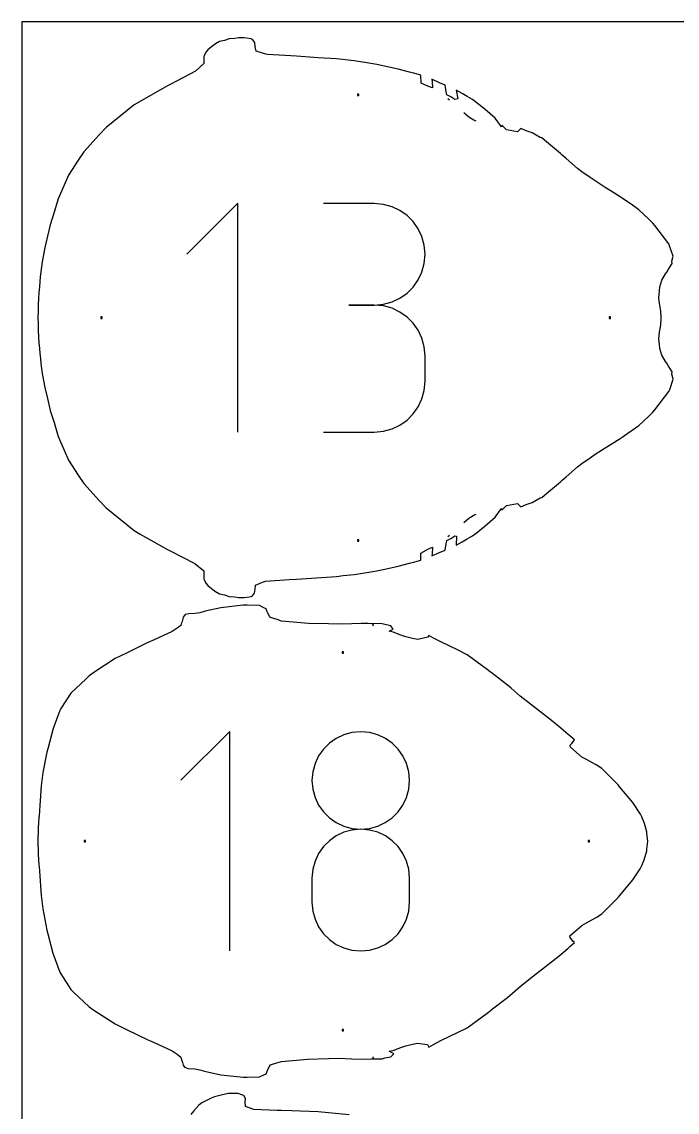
# Model space of a CAD drawing. Extents: x 0 to 90, y 0 to 90.
# Drawn here: x 0 to 26.74, y 45.49 to 90 of the extents above; entities that cross this region are included whole.
import ezdxf

# ---------------------------------------------------------------- set-up
doc = ezdxf.new("R2010")
doc.units = 0

msp = doc.modelspace()

# ---------------------------------------------------------------- linework, layer by layer
at = {"layer": 'annotation', "color": 1}
for p, q in [((17.448603, 86.80664), (17.382317, 86.862577)), ((18.135852, 86.206452), (18.043461, 86.290757)), ((18.241489, 86.104612), (18.135852, 86.206452)), ((18.452783, 85.991772), (18.241489, 86.104612)), ((18.506597, 85.954271), (18.452783, 85.991772)), ((18.543773, 85.941074), (18.506597, 85.954271)), ((8.810165, 82.591209), (6.734938, 80.515397)), ((8.810165, 73.256492), (8.810165, 82.591209)), ((14.383277, 82.580379), (12.310391, 82.580379)), ((14.75609, 82.546916), (14.383277, 82.580379)), ((15.106895, 82.450481), (14.75609, 82.546916)), ((15.429856, 82.297005), (15.106895, 82.450481)), ((15.719138, 82.092418), (15.429856, 82.297005)), ((15.968908, 81.842653), (15.719138, 82.092418)), ((16.17333, 81.553639), (15.968908, 81.842653)), ((16.326569, 81.231309), (16.17333, 81.553639)), ((16.422792, 80.881592), (16.326569, 81.231309)), ((16.456162, 80.510421), (16.422792, 80.881592)), ((16.326569, 79.786434), (16.422792, 80.137507)), ((16.422792, 80.137507), (16.456162, 80.510421)), ((16.456162, 80.510421), (16.456162, 80.510421)), ((16.17333, 79.463083), (16.326569, 79.786434)), ((15.968908, 79.173339), (16.17333, 79.463083)), ((15.429856, 78.7182), (15.719138, 78.923084)), ((15.719138, 78.923084), (15.968908, 79.173339)), ((14.383277, 78.434608), (13.345371, 78.434608)), ((13.345371, 78.434608), (14.383277, 78.434608)), ((14.383277, 78.434608), (14.75609, 78.46808)), ((14.75609, 78.401145), (14.383277, 78.434608)), ((14.383277, 78.434608), (14.383277, 78.434608)), ((14.75609, 78.46808), (15.106895, 78.564571)), ((15.106895, 78.30471), (14.75609, 78.401145)), ((15.106895, 78.564571), (15.429856, 78.7182)), ((15.429856, 78.151234), (15.106895, 78.30471)), ((15.719138, 77.946647), (15.429856, 78.151234)), ((15.968908, 77.696882), (15.719138, 77.946647)), ((16.17333, 77.407868), (15.968908, 77.696882)), ((16.326569, 77.085538), (16.17333, 77.407868)), ((16.422792, 76.735821), (16.326569, 77.085538)), ((16.456162, 76.36465), (16.422792, 76.735821)), ((16.456162, 75.326744), (16.456162, 76.36465)), ((16.456162, 76.36465), (16.456162, 76.36465)), ((16.422792, 74.955418), (16.456162, 75.326744)), ((16.326569, 74.60562), (16.422792, 74.955418)), ((16.17333, 74.283265), (16.326569, 74.60562)), ((15.719138, 73.744554), (15.968908, 73.994271)), ((15.968908, 73.994271), (16.17333, 74.283265)), ((15.106895, 73.386616), (15.429856, 73.54003)), ((15.429856, 73.54003), (15.719138, 73.744554)), ((12.310391, 73.256785), (14.383277, 73.256785)), ((14.383277, 73.256785), (14.75609, 73.290229)), ((14.383277, 73.256785), (14.383277, 73.256785)), ((14.75609, 73.290229), (15.106895, 73.386616)), ((18.452839, 69.855933), (18.50712, 69.893676)), ((18.50712, 69.893676), (18.543919, 69.906729)), ((18.034422, 69.558687), (18.241746, 69.743315)), ((18.241746, 69.743315), (18.452839, 69.855933)), ((17.382138, 68.984958), (17.448464, 69.040939)), ((14.317634, 65.413523), (14.290746, 65.43637)), ((14.350496, 65.380645), (14.317634, 65.413523)), ((14.319736, 65.346985), (14.350496, 65.380645)), ((8.482327, 61.032162), (6.490563, 59.039836)), ((8.482327, 52.072874), (8.482327, 61.032162)), ((13.474068, 60.989088), (13.137687, 60.896532)), ((13.831296, 61.021206), (13.474068, 60.989088)), ((14.188523, 60.989088), (13.831296, 61.021206)), ((13.831296, 61.021206), (13.831296, 61.021206)), ((14.524905, 60.896532), (14.188523, 60.989088)), ((12.550086, 60.55287), (12.310177, 60.313149)), ((12.827808, 60.749228), (12.550086, 60.55287)), ((13.137687, 60.896532), (12.827808, 60.749228)), ((14.834784, 60.749228), (14.524905, 60.896532)), ((15.112506, 60.55287), (14.834784, 60.749228)), ((15.352415, 60.313149), (15.112506, 60.55287)), ((12.310177, 60.313149), (12.113736, 60.035759)), ((15.548856, 60.035759), (15.352415, 60.313149)), ((11.966419, 59.726393), (11.873882, 59.390741)), ((12.113736, 60.035759), (11.966419, 59.726393)), ((15.696173, 59.726393), (15.548856, 60.035759)), ((15.78871, 59.390741), (15.696173, 59.726393)), ((11.873882, 59.390741), (11.841779, 59.034498)), ((15.820813, 59.034498), (15.78871, 59.390741)), ((11.841779, 59.034498), (11.841779, 59.034498)), ((11.841779, 59.034498), (11.8739, 58.676582)), ((15.788692, 58.676582), (15.820813, 59.034498)), ((15.820813, 59.034498), (15.820813, 59.034498)), ((11.8739, 58.676582), (11.966484, 58.339629)), ((11.966484, 58.339629), (12.113861, 58.029283)), ((15.548731, 58.029283), (15.696108, 58.339629)), ((15.696108, 58.339629), (15.788692, 58.676582)), ((12.113861, 58.029283), (12.310362, 57.751192)), ((15.35223, 57.751192), (15.548731, 58.029283)), ((12.310362, 57.751192), (12.550317, 57.511001)), ((12.550317, 57.511001), (12.828058, 57.314358)), ((14.834534, 57.314358), (15.112275, 57.511001)), ((15.112275, 57.511001), (15.35223, 57.751192)), ((12.828058, 57.314358), (13.137914, 57.166908)), ((13.474068, 57.010048), (13.137687, 56.917442)), ((13.137914, 57.166908), (13.474216, 57.074297)), ((13.831296, 57.042172), (13.474068, 57.010048)), ((13.474216, 57.074297), (13.831296, 57.042172)), ((13.831296, 57.042172), (14.188375, 57.074297)), ((14.188523, 57.010066), (13.831296, 57.042172)), ((13.831296, 57.042172), (13.831296, 57.042172)), ((13.831296, 57.042172), (13.831296, 57.042172)), ((14.188375, 57.074297), (14.524678, 57.166908)), ((14.524905, 56.917507), (14.188523, 57.010066)), ((14.524678, 57.166908), (14.834534, 57.314358)), ((12.550086, 56.573392), (12.310177, 56.333248)), ((12.827808, 56.770007), (12.550086, 56.573392)), ((13.137687, 56.917442), (12.827808, 56.770007)), ((14.834784, 56.770132), (14.524905, 56.917507)), ((15.112506, 56.573577), (14.834784, 56.770132)), ((15.352415, 56.333479), (15.112506, 56.573577)), ((12.310177, 56.333248), (12.113736, 56.055227)), ((15.548856, 56.055477), (15.352415, 56.333479)), ((11.966419, 55.74498), (11.873882, 55.408156)), ((12.113736, 56.055227), (11.966419, 55.74498)), ((15.696173, 55.745206), (15.548856, 56.055477)), ((15.78871, 55.408304), (15.696173, 55.745206)), ((11.873882, 55.408156), (11.841779, 55.050407)), ((15.820813, 55.050407), (15.78871, 55.408304)), ((11.841779, 55.050407), (11.841779, 54.059301)), ((15.820813, 54.059301), (15.820813, 55.050407)), ((15.820813, 55.050407), (15.820813, 55.050407)), ((11.841779, 54.059301), (11.841779, 54.059301)), ((11.841779, 54.059301), (11.8739, 53.701578)), ((15.788692, 53.701578), (15.820813, 54.059301)), ((11.8739, 53.701578), (11.966484, 53.365141)), ((15.696108, 53.365141), (15.788692, 53.701578)), ((11.966484, 53.365141), (12.113861, 53.055542)), ((12.113861, 53.055542), (12.310362, 52.778338)), ((15.35223, 52.778338), (15.548731, 53.055542)), ((15.548731, 53.055542), (15.696108, 53.365141)), ((12.310362, 52.778338), (12.550317, 52.53908)), ((12.550317, 52.53908), (12.828058, 52.343323)), ((14.834534, 52.343323), (15.112275, 52.53908)), ((15.112275, 52.53908), (15.35223, 52.778338)), ((12.828058, 52.343323), (13.137914, 52.19662)), ((13.137914, 52.19662), (13.474216, 52.104526)), ((13.474216, 52.104526), (13.831296, 52.072593)), ((13.831296, 52.072593), (14.188375, 52.104526)), ((14.188375, 52.104526), (14.524678, 52.19662)), ((14.524678, 52.19662), (14.834534, 52.343323)), ((22.00915, 52.102612), (22.015385, 52.108094)), ((13.831296, 52.072593), (13.831296, 52.072593)), ((14.298793, 47.675549), (14.317682, 47.691632)), ((14.317682, 47.691632), (14.350528, 47.724519)), ((14.350528, 47.724519), (14.319759, 47.758219))]:
    msp.add_line(p, q, dxfattribs=at)
at = {"layer": 'boundary', "color": 5}
for p, q in [((7.898005, 89.099784), (7.735272, 88.983632)), ((8.069966, 89.194644), (7.898005, 89.099784)), ((8.267223, 89.242217), (8.069966, 89.194644)), ((8.460767, 89.306335), (8.267223, 89.242217)), ((8.686323, 89.322651), (8.460767, 89.306335)), ((8.846649, 89.34067), (8.686323, 89.322651)), ((9.076951, 89.34125), (8.846649, 89.34067)), ((9.182197, 89.337263), (9.076951, 89.34125)), ((9.363728, 89.298991), (9.182197, 89.337263)), ((9.420127, 89.281277), (9.363728, 89.298991)), ((9.507539, 89.150367), (9.420127, 89.281277)), ((9.519837, 88.981044), (9.507539, 89.150367)), ((7.42861, 88.58243), (7.428608, 88.453686)), ((7.452202, 88.634149), (7.42861, 88.58243)), ((7.506133, 88.75934), (7.452202, 88.634149)), ((7.595705, 88.857016), (7.506133, 88.75934)), ((7.735272, 88.983632), (7.595705, 88.857016)), ((9.560012, 88.803141), (9.519837, 88.981044)), ((9.815681, 88.721414), (9.560012, 88.803141)), ((9.954157, 88.676108), (9.815681, 88.721414)), ((10.02084, 88.67115), (9.954157, 88.676108)), ((11.206568, 88.594212), (10.02084, 88.67115)), ((12.090078, 88.534696), (11.206568, 88.594212)), ((7.428566, 88.30421), (7.08886, 87.987541)), ((7.428608, 88.453686), (7.428566, 88.30421)), ((12.847234, 88.486627), (12.090078, 88.534696)), ((13.561255, 88.400602), (12.847234, 88.486627)), ((14.075993, 88.320268), (13.561255, 88.400602)), ((14.482685, 88.25951), (14.075993, 88.320268)), ((15.364891, 88.072964), (14.482685, 88.25951)), ((7.08886, 87.987541), (6.080177, 87.459892)), ((15.821525, 87.947363), (15.364891, 88.072964)), ((15.929534, 87.91824), (15.821525, 87.947363)), ((16.003976, 87.89757), (15.929534, 87.91824)), ((16.230665, 87.835716), (16.003976, 87.89757)), ((16.284603, 87.816708), (16.230665, 87.835716)), ((16.300073, 87.493018), (16.284603, 87.816708)), ((5.761304, 87.281877), (4.588432, 86.613905)), ((5.945899, 87.38957), (5.761304, 87.281877)), ((6.080177, 87.459892), (5.945899, 87.38957)), ((16.598378, 87.365574), (16.300073, 87.493018)), ((16.75576, 87.298253), (16.598378, 87.365574)), ((17.045659, 87.515406), (16.727136, 87.651956)), ((16.727136, 87.651956), (16.739857, 87.569671)), ((16.739857, 87.569671), (16.75576, 87.298253)), ((17.274602, 87.417048), (17.045659, 87.515406)), ((17.315585, 87.151187), (17.274602, 87.417048)), ((17.340809, 87.02601), (17.315585, 87.151187)), ((17.505805, 86.931116), (17.340809, 87.02601)), ((17.676871, 86.832995), (17.505805, 86.931116)), ((17.78883, 86.853638), (17.676871, 86.832995)), ((17.965698, 87.076018), (17.718792, 87.216251)), ((17.718792, 87.216251), (17.78883, 86.853638)), ((18.177434, 86.953365), (17.965698, 87.076018)), ((18.273173, 86.89914), (18.177434, 86.953365)), ((18.397746, 86.824342), (18.273173, 86.89914)), ((18.902878, 86.423914), (18.397746, 86.824342)), ((4.588432, 86.613905), (3.726583, 85.919268)), ((19.312187, 86.068141), (18.902878, 86.423914)), ((3.726583, 85.919268), (3.438324, 85.685712)), ((19.573317, 85.716956), (19.312187, 86.068141)), ((3.438324, 85.685712), (3.163315, 85.389393)), ((19.593119, 85.778243), (19.573317, 85.716956)), ((19.78138, 85.592416), (19.593119, 85.778243)), ((20.072839, 85.53434), (19.78138, 85.592416)), ((20.221394, 85.50391), (20.072839, 85.53434)), ((20.360449, 85.650883), (20.221394, 85.50391)), ((20.583481, 85.545837), (20.360449, 85.650883)), ((20.828406, 85.462911), (20.583481, 85.545837)), ((21.157073, 85.279961), (20.828406, 85.462911)), ((3.163315, 85.389393), (2.530644, 84.697958)), ((21.220294, 85.269838), (21.157073, 85.279961)), ((21.33537, 85.171389), (21.220294, 85.269838)), ((21.976878, 84.62975), (21.33537, 85.171389)), ((2.530644, 84.697958), (2.30321, 84.350915)), ((22.055455, 84.558244), (21.976878, 84.62975)), ((2.30321, 84.350915), (1.911658, 83.745494)), ((22.218255, 84.415472), (22.055455, 84.558244)), ((22.682475, 84.012507), (22.218255, 84.415472)), ((1.911658, 83.745494), (1.730327, 83.332762)), ((22.859957, 83.874141), (22.682475, 84.012507)), ((23.190216, 83.643478), (22.859957, 83.874141)), ((1.730327, 83.332762), (1.486942, 82.768733)), ((23.397076, 83.50222), (23.190216, 83.643478)), ((23.807075, 83.241952), (23.397076, 83.50222)), ((24.049106, 83.090048), (23.807075, 83.241952)), ((24.416501, 82.859208), (24.049106, 83.090048)), ((24.495112, 82.805271), (24.416501, 82.859208)), ((24.924261, 82.509204), (24.495112, 82.805271)), ((1.486942, 82.768733), (1.332099, 82.272224)), ((25.174067, 82.32214), (24.924261, 82.509204)), ((1.332099, 82.272224), (1.162569, 81.708503)), ((25.578878, 81.96096), (25.174067, 82.32214)), ((25.745545, 81.782543), (25.578878, 81.96096)), ((1.162569, 81.708503), (1.052199, 81.254708)), ((25.838077, 81.685444), (25.745545, 81.782543)), ((26.405554, 80.931028), (25.838077, 81.685444)), ((1.052199, 81.254708), (0.94261, 80.781017)), ((0.94261, 80.781017), (0.88595, 80.485741)), ((26.450728, 80.819587), (26.405554, 80.931028)), ((26.585872, 80.43968), (26.450728, 80.819587)), ((0.831447, 80.203363), (0.803062, 79.997813)), ((0.88595, 80.485741), (0.831447, 80.203363)), ((26.383591, 79.905256), (26.542397, 80.138105)), ((26.531167, 80.236106), (26.585872, 80.43968)), ((26.542397, 80.138105), (26.531167, 80.236106)), ((0.778919, 79.798874), (0.754422, 79.59447)), ((0.803062, 79.997813), (0.778919, 79.798874)), ((26.113202, 79.457484), (26.271712, 79.719555)), ((26.271712, 79.719555), (26.327124, 79.784372)), ((26.327124, 79.784372), (26.383591, 79.905256)), ((0.734687, 79.390666), (0.715491, 79.176387)), ((0.754422, 79.59447), (0.734687, 79.390666)), ((26.042185, 79.184082), (26.113202, 79.457484)), ((0.698786, 78.951296), (0.685519, 78.708023)), ((0.715491, 79.176387), (0.698786, 78.951296)), ((25.990061, 78.739369), (26.028275, 79.015605)), ((26.028275, 79.015605), (26.042185, 79.184082)), ((0.670713, 78.452457), (0.665433, 78.185807)), ((0.685519, 78.708023), (0.670713, 78.452457)), ((26.025824, 78.505886), (25.990061, 78.739369)), ((26.033222, 78.449438), (26.025824, 78.505886)), ((26.072239, 78.179136), (26.033222, 78.449438)), ((0.665433, 78.185807), (0.65875, 77.923887)), ((0.65875, 77.923887), (0.665432, 77.661967)), ((26.089639, 77.96558), (26.072239, 78.179136)), ((26.089636, 77.882207), (26.089639, 77.96558)), ((0.665432, 77.661967), (0.670713, 77.39531)), ((26.032471, 77.39599), (26.07058, 77.635018)), ((26.07058, 77.635018), (26.089636, 77.882207)), ((0.670713, 77.39531), (0.685519, 77.13976)), ((0.685519, 77.13976), (0.69878, 76.896499)), ((25.989123, 77.06109), (26.025834, 77.341934)), ((26.028254, 76.832196), (25.989123, 77.06109)), ((26.025834, 77.341934), (26.032471, 77.39599)), ((0.69878, 76.896499), (0.715481, 76.671433)), ((0.715481, 76.671433), (0.734679, 76.457127)), ((26.042152, 76.663709), (26.028254, 76.832196)), ((26.113144, 76.390343), (26.042152, 76.663709)), ((0.734679, 76.457127), (0.758693, 76.256421)), ((0.758693, 76.256421), (0.778908, 76.048922)), ((26.271609, 76.128322), (26.113144, 76.390343)), ((26.327056, 76.063451), (26.271609, 76.128322)), ((0.778908, 76.048922), (0.803045, 75.850011)), ((0.803045, 75.850011), (0.831434, 75.644423)), ((26.383572, 75.942487), (26.327056, 76.063451)), ((26.542326, 75.709805), (26.383572, 75.942487)), ((26.531145, 75.611959), (26.542326, 75.709805)), ((0.831434, 75.644423), (0.885929, 75.36207)), ((0.885929, 75.36207), (0.942598, 75.066738)), ((26.450655, 74.986), (26.585926, 75.408392)), ((26.585926, 75.408392), (26.531145, 75.611959)), ((0.942598, 75.066738), (1.050701, 74.622794)), ((25.838156, 74.162344), (26.405575, 74.916733)), ((26.405575, 74.916733), (26.450655, 74.986)), ((1.050701, 74.622794), (1.162564, 74.139227)), ((1.162564, 74.139227), (1.315371, 73.649813)), ((25.174154, 73.525629), (25.578899, 73.886758)), ((25.578899, 73.886758), (25.745601, 74.065217)), ((25.745601, 74.065217), (25.838156, 74.162344)), ((1.315371, 73.649813), (1.486933, 73.079001)), ((24.595963, 73.115582), (25.174154, 73.525629)), ((1.486933, 73.079001), (1.730291, 72.515024)), ((24.416542, 72.988522), (24.495205, 73.042495)), ((24.495205, 73.042495), (24.595963, 73.115582)), ((23.397132, 72.345517), (23.807154, 72.605802)), ((23.807154, 72.605802), (24.049165, 72.757694)), ((24.049165, 72.757694), (24.416542, 72.988522)), ((1.730291, 72.515024), (1.911643, 72.102241)), ((1.911643, 72.102241), (2.303152, 71.496881)), ((22.860039, 71.973621), (23.19027, 72.204258)), ((23.19027, 72.204258), (23.397132, 72.345517)), ((22.218051, 71.432052), (22.682516, 71.835226)), ((22.682516, 71.835226), (22.860039, 71.973621)), ((2.303152, 71.496881), (2.53063, 71.149767)), ((21.335407, 70.676333), (21.977021, 71.218084)), ((21.977021, 71.218084), (22.055473, 71.289476)), ((22.055473, 71.289476), (22.218051, 71.432052)), ((2.53063, 71.149767), (3.163299, 70.458325)), ((3.163299, 70.458325), (3.438309, 70.162007)), ((20.072854, 70.313361), (20.221392, 70.343793)), ((20.221392, 70.343793), (20.360449, 70.196817)), ((20.583554, 70.301898), (20.828469, 70.384826)), ((20.828469, 70.384826), (21.157269, 70.567861)), ((21.157269, 70.567861), (21.220413, 70.577968)), ((21.220413, 70.577968), (21.335407, 70.676333)), ((3.438309, 70.162007), (3.726544, 69.928467)), ((3.726544, 69.928467), (4.588413, 69.233811)), ((19.312218, 69.779587), (19.573316, 70.130753)), ((19.573316, 70.130753), (19.593118, 70.069465)), ((19.593118, 70.069465), (19.781366, 70.255283)), ((19.781366, 70.255283), (20.072854, 70.313361)), ((20.360449, 70.196817), (20.583554, 70.301898)), ((18.903227, 69.424064), (19.312218, 69.779587)), ((4.588413, 69.233811), (4.836435, 69.088868)), ((4.836435, 69.088868), (5.94587, 68.458149)), ((17.505833, 68.916616), (17.676951, 69.014683)), ((17.676951, 69.014683), (17.74262, 69.002656)), ((17.74262, 69.002656), (17.718781, 68.631422)), ((18.273249, 68.948263), (18.397821, 69.023445)), ((18.397821, 69.023445), (18.539698, 69.124748)), ((18.539698, 69.124748), (18.903227, 69.424064)), ((16.598464, 68.482193), (16.755711, 68.549475)), ((16.755711, 68.549475), (16.739865, 68.277877)), ((17.274625, 68.430689), (17.315644, 68.696677)), ((17.315644, 68.696677), (17.340845, 68.821725)), ((17.340845, 68.821725), (17.505833, 68.916616)), ((17.718781, 68.631422), (17.96588, 68.771777)), ((17.96588, 68.771777), (18.177852, 68.894194)), ((18.177852, 68.894194), (18.273249, 68.948263)), ((5.94587, 68.458149), (6.080178, 68.387812)), ((6.080178, 68.387812), (7.054964, 67.887407)), ((16.282955, 68.310213), (16.598464, 68.482193)), ((16.284186, 68.030929), (16.282955, 68.310213)), ((16.727178, 68.195723), (17.045744, 68.332366)), ((16.739865, 68.277877), (16.727178, 68.195723)), ((17.045744, 68.332366), (17.274625, 68.430689)), ((7.054964, 67.887407), (7.426883, 67.586369)), ((14.482688, 67.588192), (14.939891, 67.687818)), ((14.939891, 67.687818), (15.365028, 67.77477)), ((15.365028, 67.77477), (15.821665, 67.9004)), ((15.821665, 67.9004), (15.929523, 67.929459)), ((15.929523, 67.929459), (16.004044, 67.950156)), ((16.004044, 67.950156), (16.230771, 68.012031)), ((16.230771, 68.012031), (16.284186, 68.030929)), ((7.426883, 67.586369), (7.427343, 67.424283)), ((7.427343, 67.424283), (7.428609, 67.265282)), ((7.428609, 67.265282), (7.452202, 67.213556)), ((7.452202, 67.213556), (7.506132, 67.088361)), ((9.939268, 67.16661), (10.914967, 67.230726)), ((10.914967, 67.230726), (11.206573, 67.25349)), ((11.206573, 67.25349), (12.020606, 67.302854)), ((12.020606, 67.302854), (12.847246, 67.361075)), ((12.847246, 67.361075), (13.11486, 67.39537)), ((13.11486, 67.39537), (13.561323, 67.447108)), ((13.561323, 67.447108), (14.076052, 67.527441)), ((14.076052, 67.527441), (14.482688, 67.588192)), ((7.506132, 67.088361), (7.595705, 66.990685)), ((7.595705, 66.990685), (7.735272, 66.864068)), ((7.735272, 66.864068), (7.898001, 66.747918)), ((9.492575, 66.672364), (9.518967, 66.844835)), ((9.518967, 66.844835), (9.531649, 67.007928)), ((9.531649, 67.007928), (9.815651, 67.126275)), ((9.815651, 67.126275), (9.939268, 67.16661)), ((7.898001, 66.747918), (8.069933, 66.65307)), ((8.069933, 66.65307), (8.267174, 66.605497)), ((8.267174, 66.605497), (8.460718, 66.541376)), ((8.460718, 66.541376), (8.686288, 66.525055)), ((8.686288, 66.525055), (8.84662, 66.507032)), ((8.84662, 66.507032), (9.076937, 66.506452)), ((9.076937, 66.506452), (9.182216, 66.510441)), ((9.182216, 66.510441), (9.363845, 66.548766)), ((9.363845, 66.548766), (9.420225, 66.566484)), ((9.420225, 66.566484), (9.492575, 66.672364)), ((7.259002, 65.881448), (7.075285, 65.844185)), ((7.485796, 65.944946), (7.259002, 65.881448)), ((8.117008, 66.080881), (7.485796, 65.944946)), ((8.913207, 66.174451), (8.117008, 66.080881)), ((9.030254, 66.188024), (8.913207, 66.174451)), ((9.190088, 66.188952), (9.030254, 66.188024)), ((9.701846, 66.169415), (9.190088, 66.188952)), ((9.875692, 66.082763), (9.701846, 66.169415)), ((9.96773, 66.044494), (9.875692, 66.082763)), ((10.013234, 65.923049), (9.96773, 66.044494)), ((10.04083, 65.864355), (10.013234, 65.923049)), ((6.522513, 65.468047), (6.492601, 65.363544)), ((6.537661, 65.528185), (6.522513, 65.468047)), ((6.568833, 65.636619), (6.537661, 65.528185)), ((6.582908, 65.692442), (6.568833, 65.636619)), ((6.661636, 65.806759), (6.582908, 65.692442)), ((6.813377, 65.828551), (6.661636, 65.806759)), ((7.075285, 65.844185), (6.813377, 65.828551)), ((10.110209, 65.744419), (10.04083, 65.864355)), ((10.144245, 65.685371), (10.110209, 65.744419)), ((10.42225, 65.598465), (10.144245, 65.685371)), ((10.59401, 65.537969), (10.42225, 65.598465)), ((11.692796, 65.446515), (10.59401, 65.537969)), ((12.512183, 65.421716), (11.692796, 65.446515)), ((13.466188, 65.429851), (12.907981, 65.409487)), ((13.849466, 65.443588), (13.466188, 65.429851)), ((14.127967, 65.440192), (13.849466, 65.443588)), ((14.706895, 65.427523), (14.127967, 65.440192)), ((14.989938, 65.363498), (14.706895, 65.427523)), ((6.138452, 65.111235), (5.39733, 64.77163)), ((6.333181, 65.249053), (6.138452, 65.111235)), ((6.492601, 65.363544), (6.333181, 65.249053)), ((12.907981, 65.409487), (12.512183, 65.421716)), ((14.987486, 65.125886), (15.150973, 65.207964)), ((15.14753, 65.090783), (14.987486, 65.125886)), ((15.058958, 65.346658), (14.989938, 65.363498)), ((15.150973, 65.207964), (15.058958, 65.346658)), ((15.470776, 64.970558), (15.14753, 65.090783)), ((5.120886, 64.651238), (4.270647, 64.231616)), ((5.39733, 64.77163), (5.120886, 64.651238)), ((15.672205, 64.898193), (15.470776, 64.970558)), ((15.93709, 64.833237), (15.672205, 64.898193)), ((16.166081, 64.78986), (15.93709, 64.833237)), ((16.57189, 64.884803), (16.166081, 64.78986)), ((16.603385, 64.955678), (16.57189, 64.884803)), ((16.79929, 64.843938), (16.603385, 64.955678)), ((17.129531, 64.675791), (16.79929, 64.843938)), ((17.777568, 64.359411), (17.129531, 64.675791)), ((4.270647, 64.231616), (3.807821, 64.007842)), ((18.18042, 64.166661), (17.777568, 64.359411)), ((18.986807, 63.563564), (18.18042, 64.166661)), ((3.807821, 64.007842), (2.945295, 63.442627)), ((2.752302, 63.308981), (2.624679, 63.185939)), ((2.945295, 63.442627), (2.752302, 63.308981)), ((19.115739, 63.473985), (18.986807, 63.563564)), ((19.208565, 63.394973), (19.115739, 63.473985)), ((19.815845, 62.927231), (19.208565, 63.394973)), ((2.624679, 63.185939), (2.003163, 62.601481)), ((19.969357, 62.798806), (19.815845, 62.927231)), ((20.337998, 62.480681), (19.969357, 62.798806)), ((2.003163, 62.601481), (1.596846, 61.968209)), ((20.75663, 62.146474), (20.337998, 62.480681)), ((1.549632, 61.894475), (1.282046, 61.160551)), ((1.596846, 61.968209), (1.549632, 61.894475)), ((21.621195, 61.47791), (20.75663, 62.146474)), ((21.998455, 61.171051), (21.621195, 61.47791)), ((1.282046, 61.160551), (1.061473, 60.328244)), ((22.197516, 60.995528), (21.998455, 61.171051)), ((22.291997, 60.915624), (22.197516, 60.995528)), ((22.365357, 60.855185), (22.291997, 60.915624)), ((22.55483, 60.691749), (22.365357, 60.855185)), ((22.372341, 60.477703), (22.448886, 60.54799)), ((22.448886, 60.54799), (22.55483, 60.691749)), ((1.026555, 60.192965), (0.861525, 59.352647)), ((1.061473, 60.328244), (1.026555, 60.192965)), ((22.392874, 60.398173), (22.372341, 60.477703)), ((22.847511, 59.989003), (22.392874, 60.398173)), ((23.048, 59.889458), (22.847511, 59.989003)), ((23.264346, 59.761464), (23.048, 59.889458)), ((23.441527, 59.670703), (23.264346, 59.761464)), ((23.545623, 59.605841), (23.441527, 59.670703)), ((0.861525, 59.352647), (0.788784, 58.808159)), ((23.607695, 59.559083), (23.545623, 59.605841)), ((23.675247, 59.515404), (23.607695, 59.559083)), ((24.228539, 58.959024), (23.675247, 59.515404)), ((0.788784, 58.808159), (0.760306, 58.41011)), ((24.296017, 58.892359), (24.228539, 58.959024)), ((24.338141, 58.850009), (24.296017, 58.892359)), ((24.407688, 58.763808), (24.338141, 58.850009)), ((24.939201, 58.127852), (24.407688, 58.763808)), ((0.760306, 58.41011), (0.73183, 58.012058)), ((0.73183, 58.012058), (0.703039, 57.580834)), ((25.252497, 57.654387), (24.939201, 58.127852)), ((0.700251, 57.5298), (0.673615, 57.083272)), ((0.703039, 57.580834), (0.700251, 57.5298)), ((25.297004, 57.547762), (25.252497, 57.654387)), ((25.405869, 57.277979), (25.297004, 57.547762)), ((0.672212, 57.028837), (0.65875, 56.55255)), ((0.673615, 57.083272), (0.672212, 57.028837)), ((25.499293, 56.942754), (25.405869, 57.277979)), ((0.65875, 56.55255), (0.672211, 56.076265)), ((25.506238, 56.873191), (25.499293, 56.942754)), ((25.543172, 56.552562), (25.506238, 56.873191)), ((25.506257, 56.23197), (25.543172, 56.552562)), ((25.396669, 55.790176), (25.499311, 56.16238)), ((25.499311, 56.16238), (25.506257, 56.23197)), ((0.672211, 56.076265), (0.673614, 56.021831)), ((0.673614, 56.021831), (0.700248, 55.575309)), ((25.296894, 55.556993), (25.396669, 55.790176)), ((0.700248, 55.575309), (0.703036, 55.524276)), ((0.703036, 55.524276), (0.729074, 55.13729)), ((24.939235, 54.977221), (25.236435, 55.428047)), ((25.236435, 55.428047), (25.296894, 55.556993)), ((0.729074, 55.13729), (0.757567, 54.735841)), ((24.407787, 54.341339), (24.939235, 54.977221)), ((0.757567, 54.735841), (0.786043, 54.33778)), ((0.786043, 54.33778), (0.856699, 53.796049)), ((24.338162, 54.255043), (24.407787, 54.341339)), ((23.675177, 53.589571), (24.228393, 54.145864)), ((24.228393, 54.145864), (24.295997, 54.21265)), ((24.295997, 54.21265), (24.338162, 54.255043)), ((0.856699, 53.796049), (1.024991, 52.922013)), ((23.264697, 53.343773), (23.441531, 53.434344)), ((23.441531, 53.434344), (23.487755, 53.468801)), ((23.487755, 53.468801), (23.607701, 53.545933)), ((23.607701, 53.545933), (23.675177, 53.589571)), ((22.367697, 52.68946), (22.847619, 53.116097)), ((22.847619, 53.116097), (23.047927, 53.215535)), ((23.047927, 53.215535), (23.264697, 53.343773)), ((1.024991, 52.922013), (1.060906, 52.779014)), ((1.060906, 52.779014), (1.264708, 51.990602)), ((22.3723, 52.62729), (22.367697, 52.68946)), ((22.486519, 52.479664), (22.3723, 52.62729)), ((21.998473, 51.93399), (22.292208, 52.189585)), ((22.292208, 52.189585), (22.365606, 52.250109)), ((22.365606, 52.250109), (22.558446, 52.414416)), ((22.558446, 52.414416), (22.486519, 52.479664)), ((1.264708, 51.990602), (1.549623, 51.210586)), ((21.621308, 51.627209), (21.998473, 51.93399)), ((1.549623, 51.210586), (1.596907, 51.136744)), ((20.756643, 50.958571), (21.621308, 51.627209)), ((1.596907, 51.136744), (2.003139, 50.503576)), ((20.338214, 50.624527), (20.756643, 50.958571)), ((2.003139, 50.503576), (2.115259, 50.395652)), ((2.115259, 50.395652), (2.752267, 49.796061)), ((19.815865, 50.177812), (20.338214, 50.624527)), ((19.208628, 49.710103), (19.815865, 50.177812)), ((2.752267, 49.796061), (2.9455, 49.662251)), ((2.9455, 49.662251), (3.807791, 49.097192)), ((18.180432, 48.938374), (18.986768, 49.541435)), ((18.986768, 49.541435), (19.044926, 49.581147)), ((19.044926, 49.581147), (19.115767, 49.631061)), ((19.115767, 49.631061), (19.208628, 49.710103)), ((3.807791, 49.097192), (4.27155, 48.872969)), ((4.27155, 48.872969), (5.120875, 48.453799)), ((17.129563, 48.429253), (17.777505, 48.745586)), ((17.777505, 48.745586), (18.180432, 48.938374)), ((5.120875, 48.453799), (5.397138, 48.333489)), ((5.397138, 48.333489), (6.138433, 47.993809)), ((15.147569, 48.014341), (15.470834, 48.134533)), ((15.470834, 48.134533), (15.672258, 48.206869)), ((15.672258, 48.206869), (15.937165, 48.271809)), ((15.937165, 48.271809), (16.140685, 48.309135)), ((16.140685, 48.309135), (16.55107, 48.254674)), ((16.55107, 48.254674), (16.603261, 48.14939)), ((16.603261, 48.14939), (16.799117, 48.261062)), ((16.799117, 48.261062), (17.129563, 48.429253)), ((6.138433, 47.993809), (6.333144, 47.855998)), ((6.333144, 47.855998), (6.492587, 47.741471)), ((6.492587, 47.741471), (6.522463, 47.637138)), ((6.522463, 47.637138), (6.554181, 47.52633)), ((10.594115, 47.567077), (11.652114, 47.655819)), ((11.652114, 47.655819), (12.512139, 47.683311)), ((12.512139, 47.683311), (12.907855, 47.695539)), ((12.907855, 47.695539), (13.466368, 47.675166)), ((13.466368, 47.675166), (13.849345, 47.66144)), ((13.849345, 47.66144), (14.325951, 47.676401)), ((14.325951, 47.676401), (14.706948, 47.677511)), ((14.706948, 47.677511), (14.820917, 47.705773)), ((14.820917, 47.705773), (15.059241, 47.758504)), ((14.987546, 47.979266), (15.147569, 48.014341)), ((15.187526, 47.878194), (14.987546, 47.979266)), ((15.059241, 47.758504), (15.187526, 47.878194)), ((6.554181, 47.52633), (6.568756, 47.468605)), ((6.568756, 47.468605), (6.582864, 47.412698)), ((6.582864, 47.412698), (6.642001, 47.329069)), ((6.642001, 47.329069), (6.78941, 47.274417)), ((6.78941, 47.274417), (7.062399, 47.259111)), ((7.062399, 47.259111), (7.259343, 47.223498)), ((7.259343, 47.223498), (7.459501, 47.169948)), ((9.9963, 47.120842), (10.040912, 47.240823)), ((10.040912, 47.240823), (10.110318, 47.360699)), ((10.110318, 47.360699), (10.144373, 47.41975)), ((10.144373, 47.41975), (10.313254, 47.478133)), ((10.313254, 47.478133), (10.594115, 47.567077)), ((7.459501, 47.169948), (8.116102, 47.024422)), ((8.116102, 47.024422), (8.913215, 46.93058)), ((8.913215, 46.93058), (9.030254, 46.917007)), ((9.030254, 46.917007), (9.190097, 46.916084)), ((9.190097, 46.916084), (9.701959, 46.935637)), ((9.701959, 46.935637), (9.875779, 47.022341)), ((9.875779, 47.022341), (9.967849, 47.060646)), ((9.967849, 47.060646), (9.9963, 47.120842)), ((7.344823, 45.878204), (7.228814, 45.775637)), ((7.730791, 46.063557), (7.344823, 45.878204)), ((7.868482, 46.122789), (7.730791, 46.063557)), ((8.029559, 46.157691), (7.868482, 46.122789)), ((8.417771, 46.253851), (8.029559, 46.157691)), ((8.593848, 46.254525), (8.417771, 46.253851)), ((8.822287, 46.259106), (8.593848, 46.254525)), ((8.973185, 46.207592), (8.822287, 46.259106)), ((9.06211, 46.179794), (8.973185, 46.207592)), ((9.128584, 46.047595), (9.06211, 46.179794)), ((9.11351, 45.903541), (9.128584, 46.047595)), ((9.121581, 45.719829), (9.11351, 45.903541)), ((7.01859, 45.55303), (6.902975, 45.397852)), ((7.228814, 45.775637), (7.01859, 45.55303)), ((9.465054, 45.604583), (9.121581, 45.719829)), ((10.423614, 45.566544), (9.465054, 45.604583)), ((10.596489, 45.560634), (10.423614, 45.566544)), ((11.015507, 45.547617), (10.596489, 45.560634)), ((12.095814, 45.506765), (11.015507, 45.547617)), ((13.358255, 45.38856), (12.095814, 45.506765))]:
    msp.add_line(p, q, dxfattribs=at)
at = {"layer": 'frame', "color": 5}
for p, q in [((90, 90), (0, 90)), ((0, 90), (0, 0))]:
    msp.add_line(p, q, dxfattribs=at)
at = {"layer": 'hole', "color": 5}
for p, q in [((13.756793, 87.046164), (13.699643, 87.046164)), ((13.699643, 87.046164), (13.699643, 86.989014)), ((13.699643, 86.989014), (13.756793, 86.989014)), ((13.756793, 86.989014), (13.756793, 87.046164)), ((3.280043, 77.952426), (3.222893, 77.952426)), ((3.222893, 77.952426), (3.222893, 77.895276)), ((3.222893, 77.895276), (3.280043, 77.895276)), ((3.280043, 77.895276), (3.280043, 77.952426)), ((24.021783, 77.952426), (23.964633, 77.952426)), ((23.964633, 77.952426), (23.964633, 77.895276)), ((23.964633, 77.895276), (24.021783, 77.895276)), ((24.021783, 77.895276), (24.021783, 77.952426)), ((13.756793, 68.858689), (13.699643, 68.858689)), ((13.699643, 68.858689), (13.699643, 68.801539)), ((13.699643, 68.801539), (13.756793, 68.801539)), ((13.756793, 68.801539), (13.756793, 68.858689)), ((13.129536, 64.29024), (13.072386, 64.29024)), ((13.072386, 64.29024), (13.072386, 64.23309)), ((13.072386, 64.23309), (13.129536, 64.23309)), ((13.129536, 64.23309), (13.129536, 64.29024)), ((2.596917, 56.581102), (2.539767, 56.581102)), ((2.539767, 56.581102), (2.539767, 56.523952)), ((2.539767, 56.523952), (2.596917, 56.523952)), ((2.596917, 56.523952), (2.596917, 56.581102)), ((23.163027, 56.581102), (23.105877, 56.581102)), ((23.105877, 56.581102), (23.105877, 56.523952)), ((23.105877, 56.523952), (23.163027, 56.523952)), ((23.163027, 56.523952), (23.163027, 56.581102)), ((13.129536, 48.871946), (13.072386, 48.871946)), ((13.072386, 48.871946), (13.072386, 48.814796)), ((13.072386, 48.814796), (13.129536, 48.814796)), ((13.129536, 48.814796), (13.129536, 48.871946))]:
    msp.add_line(p, q, dxfattribs=at)

doc.saveas('drawing.dxf')
